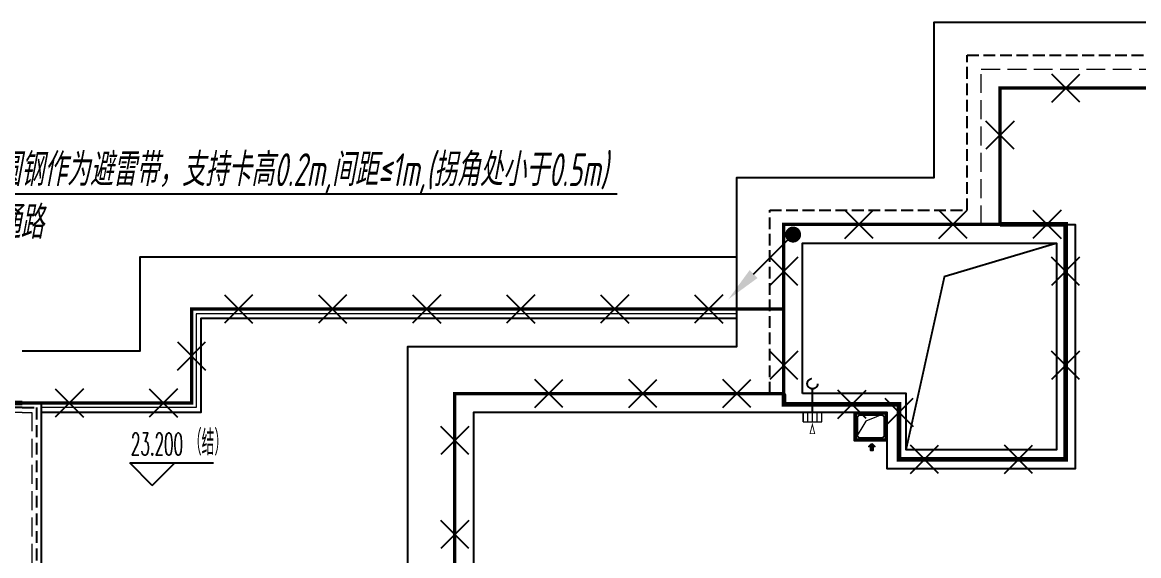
# Model space of a CAD drawing. Extents: x 3002737 to 4077523, y -995787 to -7267.
# Drawn here: x 3540754 to 3552629, y -720511 to -714836 of the extents above; entities that cross this region are included whole.
import ezdxf

# ---------------------------------------------------------------- set-up
doc = ezdxf.new("R2010")
doc.units = 0
doc.header["$LTSCALE"] = 1000
doc.header["$MEASUREMENT"] = 0
for name, pattern in [('#P_--_20B1_001_t3$0$DASH', [0.35, 0.25, -0.1]), ('DASH', [0.35, 0.25, -0.1]), ('HIDDEN', [0.375, 0.25, -0.125])]:
    doc.linetypes.add(name, pattern=pattern)
doc.layers.get('0').update_dxf_attribs({"linetype": 'CONTINUOUS'})
for name, color, linetype in [('!!电气', 1, 'CONTINUOUS'), ('!校对', 2, 'CONTINUOUS'), ('DIM-照明', 7, 'CONTINUOUS'), ('DIM_ELEV', 3, 'CONTINUOUS'), ('LVTRY', 252, 'CONTINUOUS'), ('LWIRE', 4, 'CONTINUOUS'), ('ROOF', 183, 'CONTINUOUS'), ('VPIPE-凝结', 150, 'CONTINUOUS'), ('VPIPE-雨水', 4, 'DASH'), ('WIRE-避雷', 4, 'CONTINUOUS'), ('建筑-排气道', 252, 'CONTINUOUS'), ('看线', 185, 'CONTINUOUS')]:
    doc.layers.add(name, color=color, linetype=linetype)
for name, color, linetype, lineweight in [('PUB_HATCH', 8, 'CONTINUOUS', 9), ('平面-分水线', 189, 'CONTINUOUS', 15), ('平面-栏杆', 56, 'CONTINUOUS', 15), ('平面-看线', 252, 'CONTINUOUS', 15), ('立面-洞口示意', 252, 'CONTINUOUS', 13)]:
    doc.layers.add(name, color=color, linetype=linetype, lineweight=lineweight)
doc.styles.add('_TCH_DIM', font='SIMPLEX', dxfattribs={"bigfont": 'GBCBIG'})
doc.styles.add('HZTXT', font='gbeitc.shx', dxfattribs={"width": 0.8, "height": 400, "bigfont": 'hztxt.shx'})
doc.styles.get("Standard").update_dxf_attribs({"font": 'gbenor.shx', "bigfont": 'gbcbig.shx'})

# ---------------------------------------------------------------- blocks, each defined once
blk = doc.blocks.new('DFSFSF')
at = {"layer": '平面-分水线'}
for p, q in [((697142, 775568), (697142, 775668)), ((697342, 775668), (697143, 775668)), ((697342, 775568), (697143, 775568)), ((697193, 775568), (697193, 775668)), ((697243, 775568), (697243, 775668)), ((697292, 775568), (697292, 775668)), ((697342, 775668), (697342, 775568)), ((697342, 775568), (697342, 775668))]:
    blk.add_line(p, q, dxfattribs=at)
blk = doc.blocks.new('DFGDGDGD')
at = {"layer": '平面-分水线', "const_width": 10}
blk.add_lwpolyline([(697268, 775441), (697243, 775541), (697218, 775441)], close=True, dxfattribs=at)
blk.add_blockref('DFSFSF', (0, 0))
blk = doc.blocks.new('*U171')
h = blk.add_hatch(color=5)
h.set_gradient(color1=(0, 0, 255), rotation=180, tint=1)
h.paths.add_polyline_path([(0, 0), (-6.35, -6.35), (-6.35, -2.159), (-15, -2.159), (-15, 2.159), (-6.35, 2.159), (-6.35, 6.35)])
at = {"color": 0, "linetype": 'Continuous'}
blk.add_lwpolyline([(0, 0), (-6.35, -6.35), (-6.35, -2.159), (-15, -2.159), (-15, 2.159), (-6.35, 2.159), (-6.35, 6.35)], close=True, dxfattribs=at)
blk = doc.blocks.new('A$C3E873908')
at = {"layer": 'PUB_HATCH'}
blk.add_hatch(color=256, dxfattribs=at).paths.add_polyline_path([(-335, -15), (-335, -285), (-230, -285), (-230, -270), (-300, -270), (-320, -250), (-320, -50), (-300, -30), (-50, -30), (-30, -50), (-30, -250), (-50, -270), (-120, -270), (-120, -285), (-15, -285), (-15, -15)])
at = {"layer": 'LVTRY', "color": 1}
for p, q in [((-230, -270), (-230, -285)), ((-120, -270), (-120, -285))]:
    blk.add_line(p, q, dxfattribs=at)
for points in [[(0, 0), (-350, 0), (-350, -300), (0, -300)], [(-15, -15), (-335, -15), (-335, -285), (-15, -285)], [(-300, -270), (-50, -270), (-30, -250), (-30, -50), (-50, -30), (-300, -30), (-320, -50), (-320, -250), (-300, -270)]]:
    blk.add_lwpolyline(points, close=True, dxfattribs=at)
at = {"layer": '立面-洞口示意'}
blk.add_lwpolyline([(0, 0), (-229, -94), (-350, -300)], dxfattribs=at)
at = {"layer": '建筑-排气道', "xscale": 5, "yscale": 5, "zscale": 5, "rotation": 90.00000000000001}
blk.add_blockref('*U171', (-165, -332), dxfattribs=at)
blk = doc.blocks.new('A$C1F33016B')
at = {"color": 252, "const_width": 20}
blk.add_lwpolyline([(34400, 8601), (34809, 10445), (36000, 10800)], dxfattribs=at)
at = {"layer": 'DIM_ELEV', "color": 251}
for p, q in [((26382, 8223), (26142, 8463)), ((26142, 8463), (27034, 8463)), ((26382, 8223), (26622, 8463))]:
    blk.add_line(p, q, dxfattribs=at)
at = {"layer": 'ROOF', "color": 252, "ltscale": 0.8}
for points in [[(27250, 1900), (27250, 6900), (29100, 6900), (29100, 9700), (32600, 9700), (32600, 11500), (34700, 11500), (34700, 13150), (40300, 13150), (40300, 11500), (42400, 11500), (42400, 9700), (45900, 9700), (45900, 7400), (46600, 7400)], [(39600, 11000), (39600, 12450), (35400, 12450), (35400, 11000), (36200, 11000), (36200, 8400), (34200, 8400), (34200, 9000), (29800, 9000), (29800, 6200), (27950, 6200), (27950, 1900), (34400, 1900), (34400, 100), (40600, 100), (40600, 1900), (46400, 1900), (46400, 6200), (45200, 6200), (45200, 9000), (43600, 9000), (43600, 6200), (38850, 6200)], [(32600, 10650), (26250, 10650), (26250, 9650), (25000, 9650)], [(32600, 10000), (26900, 10000), (26900, 9000), (25200, 9000)]]:
    blk.add_lwpolyline(points, dxfattribs=at)
blk.add_lwpolyline([(33300, 9200), (33300, 10800), (36000, 10800), (36000, 8601), (34400, 8601), (34400, 9200)], close=True, dxfattribs=at)
at = {"layer": 'VPIPE-凝结', "color": 252}
blk.add_line((33405, 9000), (33405, 9250), dxfattribs=at)
at = {"layer": 'VPIPE-雨水', "color": 252}
blk.add_circle((33405, 9305), 55, dxfattribs=at)
at = {"layer": '平面-栏杆', "color": 251, "true_color": 0x636466}
for points in [[(32600, 10100), (26800, 10100), (26800, 9100), (25200, 9100)], [(32600, 10050), (26850, 10050), (26850, 9050), (25200, 9050)]]:
    blk.add_lwpolyline(points, dxfattribs=at)
at = {"layer": '平面-看线', "linetype": 'DASH', "ltscale": 0.8}
for points in [[(27550, 1900), (27750, 1900), (27750, 6400), (29600, 6400), (29600, 9200), (33100, 9200), (33100, 11000), (35200, 11000), (35200, 12650), (39800, 12650), (39800, 11000), (41900, 11000), (41900, 9200), (45400, 9200), (45400, 7300)], [(25000, 9000), (24900, 9000), (24900, 1900)], [(25000, 9000), (25100, 9000), (25100, 1900)]]:
    blk.add_lwpolyline(points, dxfattribs=at)
at = {"layer": '看线', "color": 252, "linetype": '#P_--_20B1_001_t3$0$DASH', "ltscale": 0.5}
blk.add_lwpolyline([(32950, 9200), (32950, 11150), (35050, 11150), (35050, 12800), (39950, 12800), (39950, 11150), (42050, 11150), (42050, 9200)], dxfattribs=at)
at = {"layer": '看线', "color": 252}
for points in [[(25000, 9100), (24800, 9100), (24800, 1900)], [(25000, 9100), (25200, 9100), (25200, 1900)]]:
    blk.add_lwpolyline(points, dxfattribs=at)
at = {"layer": '看线', "color": 252, "linetype": 'HIDDEN', "ltscale": 0.5}
for points in [[(25000, 9050), (24850, 9050), (24850, 1900)], [(25000, 9050), (25150, 9050), (25150, 1900)]]:
    blk.add_lwpolyline(points, dxfattribs=at)
at = {"xscale": -1}
blk.add_blockref('DFGDGDGD', (730647, -766668), dxfattribs=at)
blk.add_blockref('A$C3E873908', (34200, 9000))
at = {"layer": 'DIM_ELEV', "color": 7, "style": '_TCH_DIM'}
for s, height, width, p in [('（结）', 270.1, 0.7, (26771, 8543)), ('23.200', 238, 0.494118, (26155, 8543))]:
    blk.add_text(s, height=height, dxfattribs=dict(at, width=width)).set_placement(p)
blk = doc.blocks.new('$TelecSys$00000080')
for p, q in [((-0.7, -0.7), (0, 0)), ((0.104, 0.104), (0.104, 0.104)), ((-0.104, -0.104), (-0.104, -0.104))]:
    blk.add_line(p, q)
at = {"const_width": 0.142}
blk.add_lwpolyline([(0.071, 0, 1), (-0.071, 0, 1)], format="xyb", close=True, dxfattribs=at)
blk.add_solid([(-0.63, -0.77), (-0.77, -0.63), (-1.15, -1.15)])
at = {"width": 0.8, "flags": 9}
blk.add_attdef('A', (0, 0), '', height=0.00002, rotation=180, dxfattribs=at)
blk = doc.blocks.new('A$C600C1F37')
at = {"layer": 'DIM-照明'}
blk.add_line((0, 1225), (12168, 1225), dxfattribs=at)
at = {"layer": 'DIM-照明', "style": 'HZTXT', "width": 0.7}
for s, p in [('沿结构网架四周，女儿墙等贴面安装直径10热镀锌圆钢作为避雷带，支持卡高0.2m,间距≤1m,(拐角处小于0.5m)', (186, 1307)), ('不同高度的接闪带沿结构柱、墙连接成闭路的电气通路', (186, 746))]:
    blk.add_text(s, height=350, rotation=0.0001, dxfattribs=at).set_placement(p)
blk = doc.blocks.new('$TelecSys$00000009')
for p, q in [((-0.5, 0.5), (0.5, -0.5)), ((0.5, 0.5), (-0.5, -0.5))]:
    blk.add_line(p, q)

msp = doc.modelspace()

# ---------------------------------------------------------------- block references
at = {"layer": '!!电气'}
msp.add_blockref('A$C1F33016B', (3515754.3, -727986.4), dxfattribs=at)

# ---------------------------------------------------------------- next in the draw order: linework, layer by layer
at = {"layer": 'WIRE-避雷', "color": 4}
for points, const_width in [([(3540754.3, -718886.4), (3538954.3, -718886.4), (3538954.3, -717886.4), (3532804.3, -717886.4), (3532804.3, -716836.4), (3530704.3, -716836.4), (3530704.3, -715186.4), (3525804.3, -715186.4), (3525804.3, -716836.4), (3523704.3, -716836.4), (3523704.3, -718786.4), (3520354.3, -718786.4), (3520354.3, -720642.2)], 50), ([(3555354.3, -715536.4), (3551154.3, -715536.4), (3551154.3, -716986.4), (3548854.3, -716986.4), (3548854.3, -718786.4), (3545354.3, -718786.4), (3545354.3, -721586.4), (3543504.2, -721586.4), (3543504.2, -726086.4), (3540754.3, -726086.4)], 35), ([(3540754.3, -718886.4), (3542554.3, -718886.4), (3542554.3, -717886.4), (3548354.3, -717886.4), (3548854.3, -717886.4)], 35)]:
    msp.add_lwpolyline(points, dxfattribs=dict(at, const_width=const_width))
at = {"layer": 'WIRE-避雷', "const_width": 50}
msp.add_lwpolyline([(3551154.3, -716986.4), (3551851.4, -716986.4), (3551851.4, -719486.1), (3550078.9, -719486.1), (3550078.9, -718901), (3548857.7, -718901), (3548854.3, -718786.4)], dxfattribs=at)

# ---------------------------------------------------------------- next in the draw order: block references
at = {"layer": '!校对'}
msp.add_blockref('A$C600C1F37', (3534912.2, -717886.4), dxfattribs=at)
at = {"layer": 'LWIRE', "color": 4, "xscale": 300, "yscale": 300, "zscale": 300}
for p, rotation in [((3551854.3, -715536.4), 180), ((3551154.3, -716036.4), 270), ((3549654.3, -716986.4), 180.000000001424), ((3550654.3, -716986.4), 180.000000001424), ((3548854.3, -717486.4), 270.000000001423), ((3542554.3, -718386.4), 89.99999999530425), ((3548854.3, -718486.4), 270.000000001423), ((3546354.3, -718786.4), 180.0000000063461), ((3547354.3, -718786.4), 180.0000000063461), ((3548354.3, -718786.4), 180.0000000063461), ((3541254.3, -718886.4), 3.297008781292334e-06), ((3542254.3, -718886.4), 3.297008781292334e-06), ((3545354.3, -719286.4), 270.0000000063462), ((3545354.3, -720286.4), 270.0000000063462)]:
    msp.add_blockref('$TelecSys$00000009', p, dxfattribs=dict(at, rotation=rotation))
at = {"layer": 'LWIRE', "xscale": 300, "yscale": 300, "zscale": 300}
msp.add_blockref('$TelecSys$00000009', (3551654.3, -716986.4), dxfattribs=at)
at = {"layer": 'LWIRE', "color": 2, "xscale": 600, "yscale": 600, "zscale": 600}
msp.add_blockref('$TelecSys$00000080', (3548953.2, -717094.7), dxfattribs=at)
at = {"layer": 'LWIRE', "xscale": 300, "yscale": 300, "zscale": 300}
for p, rotation in [((3551851.4, -717486.4), 270), ((3551851.4, -718486.4), 270), ((3549578.9, -718901), 180), ((3550078.9, -718986.1), 90), ((3550351.4, -719486.1), 180), ((3551351.4, -719486.1), 180)]:
    msp.add_blockref('$TelecSys$00000009', p, dxfattribs=dict(at, rotation=rotation))
at = {"layer": 'LWIRE', "color": 4, "xscale": 300, "yscale": 300, "zscale": 300}
for p in [(3543054.3, -717886.4), (3544054.3, -717886.4), (3545054.3, -717886.4), (3546054.3, -717886.4), (3547054.3, -717886.4), (3548054.3, -717886.4)]:
    msp.add_blockref('$TelecSys$00000009', p, dxfattribs=at)

doc.saveas('drawing.dxf')
